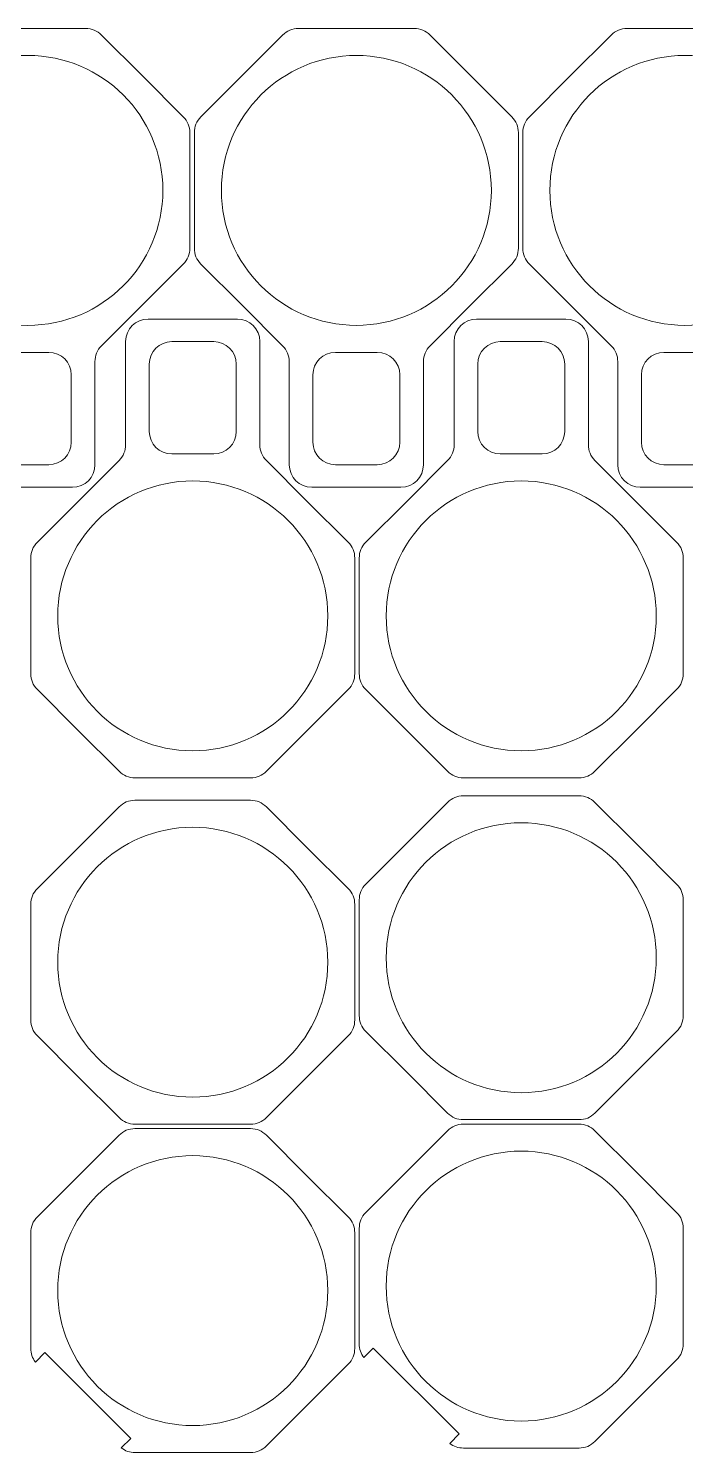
# Model space of a CAD drawing. Header units: centimetres. Extents: x -35.1 to 37.8, y 61.5 to 93.7.
# Drawn here: x 1.37 to 15.97, y 62.02 to 93.68 of the extents above; entities that cross this region are included whole.
import ezdxf

# ---------------------------------------------------------------- set-up
doc = ezdxf.new("R2010")
doc.units = ezdxf.units.CM
doc.header["$MEASUREMENT"] = 0
doc.layers.add('Layer 1', color=7, linetype='Continuous')

msp = doc.modelspace()

# ---------------------------------------------------------------- linework, layer by layer
at = {"layer": 'Layer 1', "lineweight": 9}
for points, knots in [([(2.84861, 86.27296), (2.84861, 86.27296), (2.84861, 83.98007), (2.84861, 83.98007), (2.84861, 83.98007), (2.84861, 83.70468), (2.624, 83.48007), (2.34861, 83.48007), (2.34861, 83.48007), (2.34861, 83.48007), (0.36627, 83.48007), (0.36627, 83.48007), (0.36627, 83.48007), (0.09088, 83.48007), (-0.13373, 83.70468), (-0.13373, 83.98007), (-0.13373, 83.98007), (-0.13373, 83.98007), (-0.13373, 86.27296), (-0.13373, 86.27296), (-0.13373, 86.27296), (-0.13373, 86.41066), (-0.18281, 86.52915), (-0.28017, 86.62652), (-0.28017, 86.62652), (-0.28017, 86.62652), (-1.18814, 87.53449), (-1.18814, 87.53449), (-1.18814, 87.53449), (-1.18814, 87.53449), (-2.09611, 88.44245), (-2.09611, 88.44245), (-2.09611, 88.44245), (-2.19348, 88.53982), (-2.24256, 88.65831), (-2.24256, 88.79601), (-2.24256, 88.79601), (-2.24256, 88.79601), (-2.24256, 90.08007), (-2.24256, 90.08007), (-2.24256, 90.08007), (-2.24256, 90.08007), (-2.24256, 91.36413), (-2.24256, 91.36413), (-2.24256, 91.36413), (-2.24256, 91.50183), (-2.19348, 91.62032), (-2.09611, 91.71769), (-2.09611, 91.71769), (-2.09611, 91.71769), (-1.18814, 92.62565), (-1.18814, 92.62565), (-1.18814, 92.62565), (-1.18814, 92.62565), (-0.28018, 93.53362), (-0.28018, 93.53362), (-0.28018, 93.53362), (-0.18281, 93.63099), (-0.06432, 93.68007), (0.07338, 93.68007), (0.07338, 93.68007), (0.07338, 93.68007), (1.35744, 93.68007), (1.35744, 93.68007), (1.35744, 93.68007), (1.35744, 93.68007), (2.6415, 93.68007), (2.6415, 93.68007), (2.6415, 93.68007), (2.7792, 93.68007), (2.89769, 93.63099), (2.99506, 93.53362), (2.99506, 93.53362), (2.99506, 93.53362), (3.90302, 92.62565), (3.90302, 92.62565), (3.90302, 92.62565), (3.90302, 92.62565), (4.81099, 91.71769), (4.81099, 91.71769), (4.81099, 91.71769), (4.90836, 91.62032), (4.95744, 91.50183), (4.95744, 91.36413), (4.95744, 91.36413), (4.95744, 91.36413), (4.95744, 90.08007), (4.95744, 90.08007), (4.95744, 90.08007), (4.95744, 90.08007), (4.95744, 88.79601), (4.95744, 88.79601), (4.95744, 88.79601), (4.95744, 88.65831), (4.90836, 88.53982), (4.81099, 88.44245), (4.81099, 88.44245), (4.81099, 88.44245), (3.90302, 87.53449), (3.90302, 87.53449), (3.90302, 87.53449), (3.90302, 87.53449), (2.99505, 86.62652), (2.99505, 86.62652), (2.99505, 86.62652), (2.89768, 86.52915), (2.84861, 86.41066), (2.84861, 86.27296)], [0, 0, 0, 0, 0.03571429, 0.03571429, 0.03571429, 0.03571429, 0.07142857, 0.07142857, 0.07142857, 0.07142857, 0.10714286, 0.10714286, 0.10714286, 0.10714286, 0.14285714, 0.14285714, 0.14285714, 0.14285714, 0.17857143, 0.17857143, 0.17857143, 0.17857143, 0.21428571, 0.21428571, 0.21428571, 0.21428571, 0.25, 0.25, 0.25, 0.25, 0.28571429, 0.28571429, 0.28571429, 0.28571429, 0.32142857, 0.32142857, 0.32142857, 0.32142857, 0.35714286, 0.35714286, 0.35714286, 0.35714286, 0.39285714, 0.39285714, 0.39285714, 0.39285714, 0.42857143, 0.42857143, 0.42857143, 0.42857143, 0.46428571, 0.46428571, 0.46428571, 0.46428571, 0.5, 0.5, 0.5, 0.5, 0.53571429, 0.53571429, 0.53571429, 0.53571429, 0.57142857, 0.57142857, 0.57142857, 0.57142857, 0.60714286, 0.60714286, 0.60714286, 0.60714286, 0.64285714, 0.64285714, 0.64285714, 0.64285714, 0.67857143, 0.67857143, 0.67857143, 0.67857143, 0.71428571, 0.71428571, 0.71428571, 0.71428571, 0.75, 0.75, 0.75, 0.75, 0.78571429, 0.78571429, 0.78571429, 0.78571429, 0.82142857, 0.82142857, 0.82142857, 0.82142857, 0.85714286, 0.85714286, 0.85714286, 0.85714286, 0.89285714, 0.89285714, 0.89285714, 0.89285714, 0.92857143, 0.92857143, 0.92857143, 0.92857143, 1, 1, 1, 1]), ([(10.14861, 86.27296), (10.14861, 86.27296), (10.14861, 83.98007), (10.14861, 83.98007), (10.14861, 83.98007), (10.14861, 83.70468), (9.924, 83.48007), (9.64861, 83.48007), (9.64861, 83.48007), (9.64861, 83.48007), (7.66627, 83.48007), (7.66627, 83.48007), (7.66627, 83.48007), (7.39088, 83.48007), (7.16627, 83.70468), (7.16627, 83.98007), (7.16627, 83.98007), (7.16627, 83.98007), (7.16627, 86.27296), (7.16627, 86.27296), (7.16627, 86.27296), (7.16627, 86.41066), (7.11719, 86.52915), (7.01983, 86.62652), (7.01983, 86.62652), (7.01983, 86.62652), (6.11186, 87.53449), (6.11186, 87.53449), (6.11186, 87.53449), (6.11186, 87.53449), (5.20389, 88.44245), (5.20389, 88.44245), (5.20389, 88.44245), (5.10652, 88.53982), (5.05744, 88.65831), (5.05744, 88.79601), (5.05744, 88.79601), (5.05744, 88.79601), (5.05744, 90.08007), (5.05744, 90.08007), (5.05744, 90.08007), (5.05744, 90.08007), (5.05744, 91.36413), (5.05744, 91.36413), (5.05744, 91.36413), (5.05744, 91.50183), (5.10652, 91.62032), (5.20389, 91.71769), (5.20389, 91.71769), (5.20389, 91.71769), (6.11186, 92.62565), (6.11186, 92.62565), (6.11186, 92.62565), (6.11186, 92.62565), (7.01982, 93.53362), (7.01982, 93.53362), (7.01982, 93.53362), (7.11719, 93.63099), (7.23568, 93.68007), (7.37338, 93.68007), (7.37338, 93.68007), (7.37338, 93.68007), (8.65744, 93.68007), (8.65744, 93.68007), (8.65744, 93.68007), (8.65744, 93.68007), (9.9415, 93.68007), (9.9415, 93.68007), (9.9415, 93.68007), (10.0792, 93.68007), (10.19769, 93.63099), (10.29506, 93.53362), (10.29506, 93.53362), (10.29506, 93.53362), (11.20302, 92.62565), (11.20302, 92.62565), (11.20302, 92.62565), (11.20302, 92.62565), (12.11099, 91.71769), (12.11099, 91.71769), (12.11099, 91.71769), (12.20836, 91.62032), (12.25744, 91.50183), (12.25744, 91.36413), (12.25744, 91.36413), (12.25744, 91.36413), (12.25744, 90.08007), (12.25744, 90.08007), (12.25744, 90.08007), (12.25744, 90.08007), (12.25744, 88.79601), (12.25744, 88.79601), (12.25744, 88.79601), (12.25744, 88.65831), (12.20836, 88.53982), (12.11099, 88.44245), (12.11099, 88.44245), (12.11099, 88.44245), (11.20302, 87.53449), (11.20302, 87.53449), (11.20302, 87.53449), (11.20302, 87.53449), (10.29505, 86.62652), (10.29505, 86.62652), (10.29505, 86.62652), (10.19768, 86.52915), (10.14861, 86.41066), (10.14861, 86.27296)], [0, 0, 0, 0, 0.03571429, 0.03571429, 0.03571429, 0.03571429, 0.07142857, 0.07142857, 0.07142857, 0.07142857, 0.10714286, 0.10714286, 0.10714286, 0.10714286, 0.14285714, 0.14285714, 0.14285714, 0.14285714, 0.17857143, 0.17857143, 0.17857143, 0.17857143, 0.21428571, 0.21428571, 0.21428571, 0.21428571, 0.25, 0.25, 0.25, 0.25, 0.28571429, 0.28571429, 0.28571429, 0.28571429, 0.32142857, 0.32142857, 0.32142857, 0.32142857, 0.35714286, 0.35714286, 0.35714286, 0.35714286, 0.39285714, 0.39285714, 0.39285714, 0.39285714, 0.42857143, 0.42857143, 0.42857143, 0.42857143, 0.46428571, 0.46428571, 0.46428571, 0.46428571, 0.5, 0.5, 0.5, 0.5, 0.53571429, 0.53571429, 0.53571429, 0.53571429, 0.57142857, 0.57142857, 0.57142857, 0.57142857, 0.60714286, 0.60714286, 0.60714286, 0.60714286, 0.64285714, 0.64285714, 0.64285714, 0.64285714, 0.67857143, 0.67857143, 0.67857143, 0.67857143, 0.71428571, 0.71428571, 0.71428571, 0.71428571, 0.75, 0.75, 0.75, 0.75, 0.78571429, 0.78571429, 0.78571429, 0.78571429, 0.82142857, 0.82142857, 0.82142857, 0.82142857, 0.85714286, 0.85714286, 0.85714286, 0.85714286, 0.89285714, 0.89285714, 0.89285714, 0.89285714, 0.92857143, 0.92857143, 0.92857143, 0.92857143, 1, 1, 1, 1]), ([(17.44861, 86.27296), (17.44861, 86.27296), (17.44861, 83.98007), (17.44861, 83.98007), (17.44861, 83.98007), (17.44861, 83.70468), (17.224, 83.48007), (16.94861, 83.48007), (16.94861, 83.48007), (16.94861, 83.48007), (14.96627, 83.48007), (14.96627, 83.48007), (14.96627, 83.48007), (14.69088, 83.48007), (14.46627, 83.70468), (14.46627, 83.98007), (14.46627, 83.98007), (14.46627, 83.98007), (14.46627, 86.27296), (14.46627, 86.27296), (14.46627, 86.27296), (14.46627, 86.41066), (14.41719, 86.52915), (14.31983, 86.62652), (14.31983, 86.62652), (14.31983, 86.62652), (13.41186, 87.53449), (13.41186, 87.53449), (13.41186, 87.53449), (13.41186, 87.53449), (12.50389, 88.44245), (12.50389, 88.44245), (12.50389, 88.44245), (12.40652, 88.53982), (12.35744, 88.65831), (12.35744, 88.79601), (12.35744, 88.79601), (12.35744, 88.79601), (12.35744, 90.08007), (12.35744, 90.08007), (12.35744, 90.08007), (12.35744, 90.08007), (12.35744, 91.36413), (12.35744, 91.36413), (12.35744, 91.36413), (12.35744, 91.50183), (12.40652, 91.62032), (12.50389, 91.71769), (12.50389, 91.71769), (12.50389, 91.71769), (13.41186, 92.62565), (13.41186, 92.62565), (13.41186, 92.62565), (13.41186, 92.62565), (14.31982, 93.53362), (14.31982, 93.53362), (14.31982, 93.53362), (14.41719, 93.63099), (14.53568, 93.68007), (14.67338, 93.68007), (14.67338, 93.68007), (14.67338, 93.68007), (15.95744, 93.68007), (15.95744, 93.68007), (15.95744, 93.68007), (15.95744, 93.68007), (17.2415, 93.68007), (17.2415, 93.68007), (17.2415, 93.68007), (17.3792, 93.68007), (17.49769, 93.63099), (17.59506, 93.53362), (17.59506, 93.53362), (17.59506, 93.53362), (18.50302, 92.62565), (18.50302, 92.62565), (18.50302, 92.62565), (18.50302, 92.62565), (19.41099, 91.71769), (19.41099, 91.71769), (19.41099, 91.71769), (19.50836, 91.62032), (19.55744, 91.50183), (19.55744, 91.36413), (19.55744, 91.36413), (19.55744, 91.36413), (19.55744, 90.08007), (19.55744, 90.08007), (19.55744, 90.08007), (19.55744, 90.08007), (19.55744, 88.79601), (19.55744, 88.79601), (19.55744, 88.79601), (19.55744, 88.65831), (19.50836, 88.53982), (19.41099, 88.44245), (19.41099, 88.44245), (19.41099, 88.44245), (18.50302, 87.53449), (18.50302, 87.53449), (18.50302, 87.53449), (18.50302, 87.53449), (17.59505, 86.62652), (17.59505, 86.62652), (17.59505, 86.62652), (17.49768, 86.52915), (17.44861, 86.41066), (17.44861, 86.27296)], [0, 0, 0, 0, 0.03571429, 0.03571429, 0.03571429, 0.03571429, 0.07142857, 0.07142857, 0.07142857, 0.07142857, 0.10714286, 0.10714286, 0.10714286, 0.10714286, 0.14285714, 0.14285714, 0.14285714, 0.14285714, 0.17857143, 0.17857143, 0.17857143, 0.17857143, 0.21428571, 0.21428571, 0.21428571, 0.21428571, 0.25, 0.25, 0.25, 0.25, 0.28571429, 0.28571429, 0.28571429, 0.28571429, 0.32142857, 0.32142857, 0.32142857, 0.32142857, 0.35714286, 0.35714286, 0.35714286, 0.35714286, 0.39285714, 0.39285714, 0.39285714, 0.39285714, 0.42857143, 0.42857143, 0.42857143, 0.42857143, 0.46428571, 0.46428571, 0.46428571, 0.46428571, 0.5, 0.5, 0.5, 0.5, 0.53571429, 0.53571429, 0.53571429, 0.53571429, 0.57142857, 0.57142857, 0.57142857, 0.57142857, 0.60714286, 0.60714286, 0.60714286, 0.60714286, 0.64285714, 0.64285714, 0.64285714, 0.64285714, 0.67857143, 0.67857143, 0.67857143, 0.67857143, 0.71428571, 0.71428571, 0.71428571, 0.71428571, 0.75, 0.75, 0.75, 0.75, 0.78571429, 0.78571429, 0.78571429, 0.78571429, 0.82142857, 0.82142857, 0.82142857, 0.82142857, 0.85714286, 0.85714286, 0.85714286, 0.85714286, 0.89285714, 0.89285714, 0.89285714, 0.89285714, 0.92857143, 0.92857143, 0.92857143, 0.92857143, 1, 1, 1, 1]), ([(4.35744, 90.08007), (4.35744, 88.42322), (3.01429, 87.08007), (1.35744, 87.08007), (1.35744, 87.08007), (-0.29941, 87.08007), (-1.64256, 88.42322), (-1.64256, 90.08007), (-1.64256, 90.08007), (-1.64256, 91.73692), (-0.29941, 93.08007), (1.35744, 93.08007), (1.35744, 93.08007), (3.01429, 93.08007), (4.35744, 91.73692), (4.35744, 90.08007)], [0, 0, 0, 0, 0.2, 0.2, 0.2, 0.2, 0.4, 0.4, 0.4, 0.4, 0.6, 0.6, 0.6, 0.6, 1, 1, 1, 1]), ([(11.65744, 90.08007), (11.65744, 88.42322), (10.31429, 87.08007), (8.65744, 87.08007), (8.65744, 87.08007), (7.00059, 87.08007), (5.65744, 88.42322), (5.65744, 90.08007), (5.65744, 90.08007), (5.65744, 91.73692), (7.00059, 93.08007), (8.65744, 93.08007), (8.65744, 93.08007), (10.31429, 93.08007), (11.65744, 91.73692), (11.65744, 90.08007)], [0, 0, 0, 0, 0.2, 0.2, 0.2, 0.2, 0.4, 0.4, 0.4, 0.4, 0.6, 0.6, 0.6, 0.6, 1, 1, 1, 1]), ([(18.95744, 90.08007), (18.95744, 88.42322), (17.61429, 87.08007), (15.95744, 87.08007), (15.95744, 87.08007), (14.30059, 87.08007), (12.95744, 88.42322), (12.95744, 90.08007), (12.95744, 90.08007), (12.95744, 91.73692), (14.30059, 93.08007), (15.95744, 93.08007), (15.95744, 93.08007), (17.61429, 93.08007), (18.95744, 91.73692), (18.95744, 90.08007)], [0, 0, 0, 0, 0.2, 0.2, 0.2, 0.2, 0.4, 0.4, 0.4, 0.4, 0.6, 0.6, 0.6, 0.6, 1, 1, 1, 1]), ([(3.53072, 84.42812), (3.53072, 84.42812), (3.53072, 86.72101), (3.53072, 86.72101), (3.53072, 86.72101), (3.53072, 86.9964), (3.75533, 87.22101), (4.03072, 87.22101), (4.03072, 87.22101), (4.03072, 87.22101), (6.01306, 87.22101), (6.01306, 87.22101), (6.01306, 87.22101), (6.28845, 87.22101), (6.51306, 86.9964), (6.51306, 86.72101), (6.51306, 86.72101), (6.51306, 86.72101), (6.51306, 84.42812), (6.51306, 84.42812), (6.51306, 84.42812), (6.51306, 84.29042), (6.56214, 84.17193), (6.6595, 84.07456), (6.6595, 84.07456), (6.6595, 84.07456), (7.56747, 83.16659), (7.56747, 83.16659), (7.56747, 83.16659), (7.56747, 83.16659), (8.47544, 82.25863), (8.47544, 82.25863), (8.47544, 82.25863), (8.57281, 82.16126), (8.62189, 82.04277), (8.62189, 81.90507), (8.62189, 81.90507), (8.62189, 81.90507), (8.62189, 80.62101), (8.62189, 80.62101), (8.62189, 80.62101), (8.62189, 80.62101), (8.62189, 79.33695), (8.62189, 79.33695), (8.62189, 79.33695), (8.62189, 79.19925), (8.57281, 79.08076), (8.47544, 78.98339), (8.47544, 78.98339), (8.47544, 78.98339), (7.56747, 78.07543), (7.56747, 78.07543), (7.56747, 78.07543), (7.56747, 78.07543), (6.65951, 77.16746), (6.65951, 77.16746), (6.65951, 77.16746), (6.56214, 77.07009), (6.44365, 77.02101), (6.30595, 77.02101), (6.30595, 77.02101), (6.30595, 77.02101), (5.02189, 77.02101), (5.02189, 77.02101), (5.02189, 77.02101), (5.02189, 77.02101), (3.73783, 77.02101), (3.73783, 77.02101), (3.73783, 77.02101), (3.60013, 77.02101), (3.48164, 77.07009), (3.38427, 77.16746), (3.38427, 77.16746), (3.38427, 77.16746), (2.47631, 78.07543), (2.47631, 78.07543), (2.47631, 78.07543), (2.47631, 78.07543), (1.56834, 78.98339), (1.56834, 78.98339), (1.56834, 78.98339), (1.47097, 79.08076), (1.42189, 79.19925), (1.42189, 79.33695), (1.42189, 79.33695), (1.42189, 79.33695), (1.42189, 80.62101), (1.42189, 80.62101), (1.42189, 80.62101), (1.42189, 80.62101), (1.42189, 81.90507), (1.42189, 81.90507), (1.42189, 81.90507), (1.42189, 82.04277), (1.47097, 82.16126), (1.56834, 82.25863), (1.56834, 82.25863), (1.56834, 82.25863), (2.47631, 83.16659), (2.47631, 83.16659), (2.47631, 83.16659), (2.47631, 83.16659), (3.38428, 84.07456), (3.38428, 84.07456), (3.38428, 84.07456), (3.48165, 84.17193), (3.53072, 84.29042), (3.53072, 84.42812)], [0, 0, 0, 0, 0.03571429, 0.03571429, 0.03571429, 0.03571429, 0.07142857, 0.07142857, 0.07142857, 0.07142857, 0.10714286, 0.10714286, 0.10714286, 0.10714286, 0.14285714, 0.14285714, 0.14285714, 0.14285714, 0.17857143, 0.17857143, 0.17857143, 0.17857143, 0.21428571, 0.21428571, 0.21428571, 0.21428571, 0.25, 0.25, 0.25, 0.25, 0.28571429, 0.28571429, 0.28571429, 0.28571429, 0.32142857, 0.32142857, 0.32142857, 0.32142857, 0.35714286, 0.35714286, 0.35714286, 0.35714286, 0.39285714, 0.39285714, 0.39285714, 0.39285714, 0.42857143, 0.42857143, 0.42857143, 0.42857143, 0.46428571, 0.46428571, 0.46428571, 0.46428571, 0.5, 0.5, 0.5, 0.5, 0.53571429, 0.53571429, 0.53571429, 0.53571429, 0.57142857, 0.57142857, 0.57142857, 0.57142857, 0.60714286, 0.60714286, 0.60714286, 0.60714286, 0.64285714, 0.64285714, 0.64285714, 0.64285714, 0.67857143, 0.67857143, 0.67857143, 0.67857143, 0.71428571, 0.71428571, 0.71428571, 0.71428571, 0.75, 0.75, 0.75, 0.75, 0.78571429, 0.78571429, 0.78571429, 0.78571429, 0.82142857, 0.82142857, 0.82142857, 0.82142857, 0.85714286, 0.85714286, 0.85714286, 0.85714286, 0.89285714, 0.89285714, 0.89285714, 0.89285714, 0.92857143, 0.92857143, 0.92857143, 0.92857143, 1, 1, 1, 1]), ([(10.83072, 84.42812), (10.83072, 84.42812), (10.83072, 86.72101), (10.83072, 86.72101), (10.83072, 86.72101), (10.83072, 86.9964), (11.05533, 87.22101), (11.33072, 87.22101), (11.33072, 87.22101), (11.33072, 87.22101), (13.31306, 87.22101), (13.31306, 87.22101), (13.31306, 87.22101), (13.58845, 87.22101), (13.81306, 86.9964), (13.81306, 86.72101), (13.81306, 86.72101), (13.81306, 86.72101), (13.81306, 84.42812), (13.81306, 84.42812), (13.81306, 84.42812), (13.81306, 84.29042), (13.86214, 84.17193), (13.9595, 84.07456), (13.9595, 84.07456), (13.9595, 84.07456), (14.86747, 83.16659), (14.86747, 83.16659), (14.86747, 83.16659), (14.86747, 83.16659), (15.77544, 82.25863), (15.77544, 82.25863), (15.77544, 82.25863), (15.87281, 82.16126), (15.92189, 82.04277), (15.92189, 81.90507), (15.92189, 81.90507), (15.92189, 81.90507), (15.92189, 80.62101), (15.92189, 80.62101), (15.92189, 80.62101), (15.92189, 80.62101), (15.92189, 79.33695), (15.92189, 79.33695), (15.92189, 79.33695), (15.92189, 79.19925), (15.87281, 79.08076), (15.77544, 78.98339), (15.77544, 78.98339), (15.77544, 78.98339), (14.86747, 78.07543), (14.86747, 78.07543), (14.86747, 78.07543), (14.86747, 78.07543), (13.95951, 77.16746), (13.95951, 77.16746), (13.95951, 77.16746), (13.86214, 77.07009), (13.74365, 77.02101), (13.60595, 77.02101), (13.60595, 77.02101), (13.60595, 77.02101), (12.32189, 77.02101), (12.32189, 77.02101), (12.32189, 77.02101), (12.32189, 77.02101), (11.03783, 77.02101), (11.03783, 77.02101), (11.03783, 77.02101), (10.90013, 77.02101), (10.78164, 77.07009), (10.68427, 77.16746), (10.68427, 77.16746), (10.68427, 77.16746), (9.77631, 78.07543), (9.77631, 78.07543), (9.77631, 78.07543), (9.77631, 78.07543), (8.86834, 78.98339), (8.86834, 78.98339), (8.86834, 78.98339), (8.77097, 79.08076), (8.72189, 79.19925), (8.72189, 79.33695), (8.72189, 79.33695), (8.72189, 79.33695), (8.72189, 80.62101), (8.72189, 80.62101), (8.72189, 80.62101), (8.72189, 80.62101), (8.72189, 81.90507), (8.72189, 81.90507), (8.72189, 81.90507), (8.72189, 82.04277), (8.77097, 82.16126), (8.86834, 82.25863), (8.86834, 82.25863), (8.86834, 82.25863), (9.77631, 83.16659), (9.77631, 83.16659), (9.77631, 83.16659), (9.77631, 83.16659), (10.68428, 84.07456), (10.68428, 84.07456), (10.68428, 84.07456), (10.78165, 84.17193), (10.83072, 84.29042), (10.83072, 84.42812)], [0, 0, 0, 0, 0.03571429, 0.03571429, 0.03571429, 0.03571429, 0.07142857, 0.07142857, 0.07142857, 0.07142857, 0.10714286, 0.10714286, 0.10714286, 0.10714286, 0.14285714, 0.14285714, 0.14285714, 0.14285714, 0.17857143, 0.17857143, 0.17857143, 0.17857143, 0.21428571, 0.21428571, 0.21428571, 0.21428571, 0.25, 0.25, 0.25, 0.25, 0.28571429, 0.28571429, 0.28571429, 0.28571429, 0.32142857, 0.32142857, 0.32142857, 0.32142857, 0.35714286, 0.35714286, 0.35714286, 0.35714286, 0.39285714, 0.39285714, 0.39285714, 0.39285714, 0.42857143, 0.42857143, 0.42857143, 0.42857143, 0.46428571, 0.46428571, 0.46428571, 0.46428571, 0.5, 0.5, 0.5, 0.5, 0.53571429, 0.53571429, 0.53571429, 0.53571429, 0.57142857, 0.57142857, 0.57142857, 0.57142857, 0.60714286, 0.60714286, 0.60714286, 0.60714286, 0.64285714, 0.64285714, 0.64285714, 0.64285714, 0.67857143, 0.67857143, 0.67857143, 0.67857143, 0.71428571, 0.71428571, 0.71428571, 0.71428571, 0.75, 0.75, 0.75, 0.75, 0.78571429, 0.78571429, 0.78571429, 0.78571429, 0.82142857, 0.82142857, 0.82142857, 0.82142857, 0.85714286, 0.85714286, 0.85714286, 0.85714286, 0.89285714, 0.89285714, 0.89285714, 0.89285714, 0.92857143, 0.92857143, 0.92857143, 0.92857143, 1, 1, 1, 1]), ([(2.32317, 85.98007), (2.32317, 85.98007), (2.32317, 84.48142), (2.32317, 84.48142), (2.32317, 84.48142), (2.32317, 84.20603), (2.09856, 83.98142), (1.82317, 83.98142), (1.82317, 83.98142), (1.82317, 83.98142), (0.89171, 83.98142), (0.89171, 83.98142), (0.89171, 83.98142), (0.61632, 83.98142), (0.39171, 84.20603), (0.39171, 84.48142), (0.39171, 84.48142), (0.39171, 84.48142), (0.39171, 85.98007), (0.39171, 85.98007), (0.39171, 85.98007), (0.39171, 86.25546), (0.61632, 86.48007), (0.89171, 86.48007), (0.89171, 86.48007), (0.89171, 86.48007), (1.82317, 86.48007), (1.82317, 86.48007), (1.82317, 86.48007), (2.09856, 86.48007), (2.32317, 86.25546), (2.32317, 85.98007)], [0, 0, 0, 0, 0.11111111, 0.11111111, 0.11111111, 0.11111111, 0.22222222, 0.22222222, 0.22222222, 0.22222222, 0.33333333, 0.33333333, 0.33333333, 0.33333333, 0.44444444, 0.44444444, 0.44444444, 0.44444444, 0.55555556, 0.55555556, 0.55555556, 0.55555556, 0.66666667, 0.66666667, 0.66666667, 0.66666667, 0.77777778, 0.77777778, 0.77777778, 0.77777778, 1, 1, 1, 1]), ([(4.05616, 84.72101), (4.05616, 84.72101), (4.05616, 86.21966), (4.05616, 86.21966), (4.05616, 86.21966), (4.05616, 86.49505), (4.28077, 86.71966), (4.55616, 86.71966), (4.55616, 86.71966), (4.55616, 86.71966), (5.48762, 86.71966), (5.48762, 86.71966), (5.48762, 86.71966), (5.76301, 86.71966), (5.98762, 86.49505), (5.98762, 86.21966), (5.98762, 86.21966), (5.98762, 86.21966), (5.98762, 84.72101), (5.98762, 84.72101), (5.98762, 84.72101), (5.98762, 84.44562), (5.76301, 84.22101), (5.48762, 84.22101), (5.48762, 84.22101), (5.48762, 84.22101), (4.55616, 84.22101), (4.55616, 84.22101), (4.55616, 84.22101), (4.28077, 84.22101), (4.05616, 84.44562), (4.05616, 84.72101)], [0, 0, 0, 0, 0.11111111, 0.11111111, 0.11111111, 0.11111111, 0.22222222, 0.22222222, 0.22222222, 0.22222222, 0.33333333, 0.33333333, 0.33333333, 0.33333333, 0.44444444, 0.44444444, 0.44444444, 0.44444444, 0.55555556, 0.55555556, 0.55555556, 0.55555556, 0.66666667, 0.66666667, 0.66666667, 0.66666667, 0.77777778, 0.77777778, 0.77777778, 0.77777778, 1, 1, 1, 1]), ([(9.62317, 85.98007), (9.62317, 85.98007), (9.62317, 84.48142), (9.62317, 84.48142), (9.62317, 84.48142), (9.62317, 84.20603), (9.39856, 83.98142), (9.12317, 83.98142), (9.12317, 83.98142), (9.12317, 83.98142), (8.19171, 83.98142), (8.19171, 83.98142), (8.19171, 83.98142), (7.91632, 83.98142), (7.69171, 84.20603), (7.69171, 84.48142), (7.69171, 84.48142), (7.69171, 84.48142), (7.69171, 85.98007), (7.69171, 85.98007), (7.69171, 85.98007), (7.69171, 86.25546), (7.91632, 86.48007), (8.19171, 86.48007), (8.19171, 86.48007), (8.19171, 86.48007), (9.12317, 86.48007), (9.12317, 86.48007), (9.12317, 86.48007), (9.39856, 86.48007), (9.62317, 86.25546), (9.62317, 85.98007)], [0, 0, 0, 0, 0.11111111, 0.11111111, 0.11111111, 0.11111111, 0.22222222, 0.22222222, 0.22222222, 0.22222222, 0.33333333, 0.33333333, 0.33333333, 0.33333333, 0.44444444, 0.44444444, 0.44444444, 0.44444444, 0.55555556, 0.55555556, 0.55555556, 0.55555556, 0.66666667, 0.66666667, 0.66666667, 0.66666667, 0.77777778, 0.77777778, 0.77777778, 0.77777778, 1, 1, 1, 1]), ([(11.35616, 84.72101), (11.35616, 84.72101), (11.35616, 86.21966), (11.35616, 86.21966), (11.35616, 86.21966), (11.35616, 86.49505), (11.58077, 86.71966), (11.85616, 86.71966), (11.85616, 86.71966), (11.85616, 86.71966), (12.78762, 86.71966), (12.78762, 86.71966), (12.78762, 86.71966), (13.06301, 86.71966), (13.28762, 86.49505), (13.28762, 86.21966), (13.28762, 86.21966), (13.28762, 86.21966), (13.28762, 84.72101), (13.28762, 84.72101), (13.28762, 84.72101), (13.28762, 84.44562), (13.06301, 84.22101), (12.78762, 84.22101), (12.78762, 84.22101), (12.78762, 84.22101), (11.85616, 84.22101), (11.85616, 84.22101), (11.85616, 84.22101), (11.58077, 84.22101), (11.35616, 84.44562), (11.35616, 84.72101)], [0, 0, 0, 0, 0.11111111, 0.11111111, 0.11111111, 0.11111111, 0.22222222, 0.22222222, 0.22222222, 0.22222222, 0.33333333, 0.33333333, 0.33333333, 0.33333333, 0.44444444, 0.44444444, 0.44444444, 0.44444444, 0.55555556, 0.55555556, 0.55555556, 0.55555556, 0.66666667, 0.66666667, 0.66666667, 0.66666667, 0.77777778, 0.77777778, 0.77777778, 0.77777778, 1, 1, 1, 1]), ([(16.92317, 85.98007), (16.92317, 85.98007), (16.92317, 84.48142), (16.92317, 84.48142), (16.92317, 84.48142), (16.92317, 84.20603), (16.69856, 83.98142), (16.42317, 83.98142), (16.42317, 83.98142), (16.42317, 83.98142), (15.49171, 83.98142), (15.49171, 83.98142), (15.49171, 83.98142), (15.21632, 83.98142), (14.99171, 84.20603), (14.99171, 84.48142), (14.99171, 84.48142), (14.99171, 84.48142), (14.99171, 85.98007), (14.99171, 85.98007), (14.99171, 85.98007), (14.99171, 86.25546), (15.21632, 86.48007), (15.49171, 86.48007), (15.49171, 86.48007), (15.49171, 86.48007), (16.42317, 86.48007), (16.42317, 86.48007), (16.42317, 86.48007), (16.69856, 86.48007), (16.92317, 86.25546), (16.92317, 85.98007)], [0, 0, 0, 0, 0.11111111, 0.11111111, 0.11111111, 0.11111111, 0.22222222, 0.22222222, 0.22222222, 0.22222222, 0.33333333, 0.33333333, 0.33333333, 0.33333333, 0.44444444, 0.44444444, 0.44444444, 0.44444444, 0.55555556, 0.55555556, 0.55555556, 0.55555556, 0.66666667, 0.66666667, 0.66666667, 0.66666667, 0.77777778, 0.77777778, 0.77777778, 0.77777778, 1, 1, 1, 1]), ([(2.02189, 80.62101), (2.02189, 82.27786), (3.36504, 83.62101), (5.02189, 83.62101), (5.02189, 83.62101), (6.67874, 83.62101), (8.02189, 82.27786), (8.02189, 80.62101), (8.02189, 80.62101), (8.02189, 78.96416), (6.67874, 77.62101), (5.02189, 77.62101), (5.02189, 77.62101), (3.36504, 77.62101), (2.02189, 78.96416), (2.02189, 80.62101)], [0, 0, 0, 0, 0.2, 0.2, 0.2, 0.2, 0.4, 0.4, 0.4, 0.4, 0.6, 0.6, 0.6, 0.6, 1, 1, 1, 1]), ([(9.32189, 80.62101), (9.32189, 82.27786), (10.66504, 83.62101), (12.32189, 83.62101), (12.32189, 83.62101), (13.97874, 83.62101), (15.32189, 82.27786), (15.32189, 80.62101), (15.32189, 80.62101), (15.32189, 78.96416), (13.97874, 77.62101), (12.32189, 77.62101), (12.32189, 77.62101), (10.66504, 77.62101), (9.32189, 78.96416), (9.32189, 80.62101)], [0, 0, 0, 0, 0.2, 0.2, 0.2, 0.2, 0.4, 0.4, 0.4, 0.4, 0.6, 0.6, 0.6, 0.6, 1, 1, 1, 1]), ([(14.86747, 70.47543), (14.86747, 70.47543), (13.95951, 69.56746), (13.95951, 69.56746), (13.95951, 69.56746), (13.86214, 69.47009), (13.74365, 69.42101), (13.60595, 69.42101), (13.60595, 69.42101), (13.60595, 69.42101), (12.32189, 69.42101), (12.32189, 69.42101), (12.32189, 69.42101), (12.32189, 69.42101), (11.03783, 69.42101), (11.03783, 69.42101), (11.03783, 69.42101), (10.90013, 69.42101), (10.78164, 69.47009), (10.68427, 69.56746), (10.68427, 69.56746), (10.68427, 69.56746), (9.77631, 70.47543), (9.77631, 70.47543), (9.77631, 70.47543), (9.77631, 70.47543), (8.86834, 71.38339), (8.86834, 71.38339), (8.86834, 71.38339), (8.77097, 71.48076), (8.72189, 71.59925), (8.72189, 71.73695), (8.72189, 71.73695), (8.72189, 71.73695), (8.72189, 73.02101), (8.72189, 73.02101), (8.72189, 73.02101), (8.72189, 73.02101), (8.72189, 74.30507), (8.72189, 74.30507), (8.72189, 74.30507), (8.72189, 74.44277), (8.77097, 74.56126), (8.86834, 74.65863), (8.86834, 74.65863), (8.86834, 74.65863), (9.77631, 75.56659), (9.77631, 75.56659), (9.77631, 75.56659), (9.77631, 75.56659), (10.68427, 76.47456), (10.68427, 76.47456), (10.68427, 76.47456), (10.78164, 76.57193), (10.90013, 76.62101), (11.03783, 76.62101), (11.03783, 76.62101), (11.03783, 76.62101), (12.32189, 76.62101), (12.32189, 76.62101), (12.32189, 76.62101), (12.32189, 76.62101), (13.60595, 76.62101), (13.60595, 76.62101), (13.60595, 76.62101), (13.74365, 76.62101), (13.86214, 76.57193), (13.95951, 76.47456), (13.95951, 76.47456), (13.95951, 76.47456), (14.86747, 75.56659), (14.86747, 75.56659), (14.86747, 75.56659), (14.86747, 75.56659), (15.77544, 74.65863), (15.77544, 74.65863), (15.77544, 74.65863), (15.87281, 74.56126), (15.92189, 74.44277), (15.92189, 74.30507), (15.92189, 74.30507), (15.92189, 74.30507), (15.92189, 73.02101), (15.92189, 73.02101), (15.92189, 73.02101), (15.92189, 73.02101), (15.92189, 71.73695), (15.92189, 71.73695), (15.92189, 71.73695), (15.92189, 71.59925), (15.87281, 71.48076), (15.77544, 71.38339), (15.77544, 71.38339), (15.77544, 71.38339), (14.86747, 70.47543), (14.86747, 70.47543)], [0, 0, 0, 0, 0.04, 0.04, 0.04, 0.04, 0.08, 0.08, 0.08, 0.08, 0.12, 0.12, 0.12, 0.12, 0.16, 0.16, 0.16, 0.16, 0.2, 0.2, 0.2, 0.2, 0.24, 0.24, 0.24, 0.24, 0.28, 0.28, 0.28, 0.28, 0.32, 0.32, 0.32, 0.32, 0.36, 0.36, 0.36, 0.36, 0.4, 0.4, 0.4, 0.4, 0.44, 0.44, 0.44, 0.44, 0.48, 0.48, 0.48, 0.48, 0.52, 0.52, 0.52, 0.52, 0.56, 0.56, 0.56, 0.56, 0.6, 0.6, 0.6, 0.6, 0.64, 0.64, 0.64, 0.64, 0.68, 0.68, 0.68, 0.68, 0.72, 0.72, 0.72, 0.72, 0.76, 0.76, 0.76, 0.76, 0.8, 0.8, 0.8, 0.8, 0.84, 0.84, 0.84, 0.84, 0.88, 0.88, 0.88, 0.88, 0.92, 0.92, 0.92, 0.92, 1, 1, 1, 1]), ([(7.56747, 70.37543), (7.56747, 70.37543), (6.65951, 69.46746), (6.65951, 69.46746), (6.65951, 69.46746), (6.56214, 69.37009), (6.44365, 69.32101), (6.30595, 69.32101), (6.30595, 69.32101), (6.30595, 69.32101), (5.02189, 69.32101), (5.02189, 69.32101), (5.02189, 69.32101), (5.02189, 69.32101), (3.73783, 69.32101), (3.73783, 69.32101), (3.73783, 69.32101), (3.60013, 69.32101), (3.48164, 69.37009), (3.38427, 69.46746), (3.38427, 69.46746), (3.38427, 69.46746), (2.47631, 70.37543), (2.47631, 70.37543), (2.47631, 70.37543), (2.47631, 70.37543), (1.56834, 71.28339), (1.56834, 71.28339), (1.56834, 71.28339), (1.47097, 71.38076), (1.42189, 71.49925), (1.42189, 71.63695), (1.42189, 71.63695), (1.42189, 71.63695), (1.42189, 72.92101), (1.42189, 72.92101), (1.42189, 72.92101), (1.42189, 72.92101), (1.42189, 74.20507), (1.42189, 74.20507), (1.42189, 74.20507), (1.42189, 74.34277), (1.47097, 74.46126), (1.56834, 74.55863), (1.56834, 74.55863), (1.56834, 74.55863), (2.47631, 75.46659), (2.47631, 75.46659), (2.47631, 75.46659), (2.47631, 75.46659), (3.38427, 76.37456), (3.38427, 76.37456), (3.38427, 76.37456), (3.48164, 76.47193), (3.60013, 76.52101), (3.73783, 76.52101), (3.73783, 76.52101), (3.73783, 76.52101), (5.02189, 76.52101), (5.02189, 76.52101), (5.02189, 76.52101), (5.02189, 76.52101), (6.30595, 76.52101), (6.30595, 76.52101), (6.30595, 76.52101), (6.44365, 76.52101), (6.56214, 76.47193), (6.65951, 76.37456), (6.65951, 76.37456), (6.65951, 76.37456), (7.56747, 75.46659), (7.56747, 75.46659), (7.56747, 75.46659), (7.56747, 75.46659), (8.47544, 74.55863), (8.47544, 74.55863), (8.47544, 74.55863), (8.57281, 74.46126), (8.62189, 74.34277), (8.62189, 74.20507), (8.62189, 74.20507), (8.62189, 74.20507), (8.62189, 72.92101), (8.62189, 72.92101), (8.62189, 72.92101), (8.62189, 72.92101), (8.62189, 71.63695), (8.62189, 71.63695), (8.62189, 71.63695), (8.62189, 71.49925), (8.57281, 71.38076), (8.47544, 71.28339), (8.47544, 71.28339), (8.47544, 71.28339), (7.56747, 70.37543), (7.56747, 70.37543)], [0, 0, 0, 0, 0.04, 0.04, 0.04, 0.04, 0.08, 0.08, 0.08, 0.08, 0.12, 0.12, 0.12, 0.12, 0.16, 0.16, 0.16, 0.16, 0.2, 0.2, 0.2, 0.2, 0.24, 0.24, 0.24, 0.24, 0.28, 0.28, 0.28, 0.28, 0.32, 0.32, 0.32, 0.32, 0.36, 0.36, 0.36, 0.36, 0.4, 0.4, 0.4, 0.4, 0.44, 0.44, 0.44, 0.44, 0.48, 0.48, 0.48, 0.48, 0.52, 0.52, 0.52, 0.52, 0.56, 0.56, 0.56, 0.56, 0.6, 0.6, 0.6, 0.6, 0.64, 0.64, 0.64, 0.64, 0.68, 0.68, 0.68, 0.68, 0.72, 0.72, 0.72, 0.72, 0.76, 0.76, 0.76, 0.76, 0.8, 0.8, 0.8, 0.8, 0.84, 0.84, 0.84, 0.84, 0.88, 0.88, 0.88, 0.88, 0.92, 0.92, 0.92, 0.92, 1, 1, 1, 1]), ([(12.32189, 76.02101), (13.97875, 76.02101), (15.32189, 74.67787), (15.32189, 73.02101), (15.32189, 73.02101), (15.32189, 71.36415), (13.97875, 70.02101), (12.32189, 70.02101), (12.32189, 70.02101), (10.66503, 70.02101), (9.32189, 71.36415), (9.32189, 73.02101), (9.32189, 73.02101), (9.32189, 74.67787), (10.66503, 76.02101), (12.32189, 76.02101)], [0, 0, 0, 0, 0.2, 0.2, 0.2, 0.2, 0.4, 0.4, 0.4, 0.4, 0.6, 0.6, 0.6, 0.6, 1, 1, 1, 1]), ([(5.02189, 75.92101), (6.67875, 75.92101), (8.02189, 74.57787), (8.02189, 72.92101), (8.02189, 72.92101), (8.02189, 71.26415), (6.67875, 69.92101), (5.02189, 69.92101), (5.02189, 69.92101), (3.36503, 69.92101), (2.02189, 71.26415), (2.02189, 72.92101), (2.02189, 72.92101), (2.02189, 74.57787), (3.36503, 75.92101), (5.02189, 75.92101)], [0, 0, 0, 0, 0.2, 0.2, 0.2, 0.2, 0.4, 0.4, 0.4, 0.4, 0.6, 0.6, 0.6, 0.6, 1, 1, 1, 1]), ([(7.56747, 63.07543), (7.56747, 63.07543), (6.65951, 62.16746), (6.65951, 62.16746), (6.65951, 62.16746), (6.56214, 62.07009), (6.44365, 62.02101), (6.30595, 62.02101), (6.30595, 62.02101), (6.30595, 62.02101), (5.02189, 62.02101), (5.02189, 62.02101), (5.02189, 62.02101), (5.02189, 62.02101), (3.73783, 62.02101), (3.73783, 62.02101), (3.73783, 62.02101), (3.62263, 62.02101), (3.52087, 62.05537), (3.43368, 62.12361), (3.43368, 62.12361), (3.43368, 62.12361), (3.64304, 62.33297), (3.64304, 62.33297), (3.64304, 62.33297), (3.64304, 62.33297), (1.73385, 64.24216), (1.73385, 64.24216), (1.73385, 64.24216), (1.73385, 64.24216), (1.52449, 64.0328), (1.52449, 64.0328), (1.52449, 64.0328), (1.45625, 64.11999), (1.42189, 64.22175), (1.42189, 64.33695), (1.42189, 64.33695), (1.42189, 64.33695), (1.42189, 65.62101), (1.42189, 65.62101), (1.42189, 65.62101), (1.42189, 65.62101), (1.42189, 66.90507), (1.42189, 66.90507), (1.42189, 66.90507), (1.42189, 67.04277), (1.47097, 67.16126), (1.56834, 67.25863), (1.56834, 67.25863), (1.56834, 67.25863), (2.47631, 68.16659), (2.47631, 68.16659), (2.47631, 68.16659), (2.47631, 68.16659), (3.38427, 69.07456), (3.38427, 69.07456), (3.38427, 69.07456), (3.48164, 69.17193), (3.60013, 69.22101), (3.73783, 69.22101), (3.73783, 69.22101), (3.73783, 69.22101), (5.02189, 69.22101), (5.02189, 69.22101), (5.02189, 69.22101), (5.02189, 69.22101), (6.30595, 69.22101), (6.30595, 69.22101), (6.30595, 69.22101), (6.44365, 69.22101), (6.56214, 69.17193), (6.65951, 69.07456), (6.65951, 69.07456), (6.65951, 69.07456), (7.56747, 68.16659), (7.56747, 68.16659), (7.56747, 68.16659), (7.56747, 68.16659), (8.47544, 67.25863), (8.47544, 67.25863), (8.47544, 67.25863), (8.57281, 67.16126), (8.62189, 67.04277), (8.62189, 66.90507), (8.62189, 66.90507), (8.62189, 66.90507), (8.62189, 65.62101), (8.62189, 65.62101), (8.62189, 65.62101), (8.62189, 65.62101), (8.62189, 64.33695), (8.62189, 64.33695), (8.62189, 64.33695), (8.62189, 64.19925), (8.57281, 64.08076), (8.47544, 63.98339), (8.47544, 63.98339), (8.47544, 63.98339), (7.56747, 63.07543), (7.56747, 63.07543)], [0, 0, 0, 0, 0.03846154, 0.03846154, 0.03846154, 0.03846154, 0.07692308, 0.07692308, 0.07692308, 0.07692308, 0.11538462, 0.11538462, 0.11538462, 0.11538462, 0.15384615, 0.15384615, 0.15384615, 0.15384615, 0.19230769, 0.19230769, 0.19230769, 0.19230769, 0.23076923, 0.23076923, 0.23076923, 0.23076923, 0.26923077, 0.26923077, 0.26923077, 0.26923077, 0.30769231, 0.30769231, 0.30769231, 0.30769231, 0.34615385, 0.34615385, 0.34615385, 0.34615385, 0.38461538, 0.38461538, 0.38461538, 0.38461538, 0.42307692, 0.42307692, 0.42307692, 0.42307692, 0.46153846, 0.46153846, 0.46153846, 0.46153846, 0.5, 0.5, 0.5, 0.5, 0.53846154, 0.53846154, 0.53846154, 0.53846154, 0.57692308, 0.57692308, 0.57692308, 0.57692308, 0.61538462, 0.61538462, 0.61538462, 0.61538462, 0.65384615, 0.65384615, 0.65384615, 0.65384615, 0.69230769, 0.69230769, 0.69230769, 0.69230769, 0.73076923, 0.73076923, 0.73076923, 0.73076923, 0.76923077, 0.76923077, 0.76923077, 0.76923077, 0.80769231, 0.80769231, 0.80769231, 0.80769231, 0.84615385, 0.84615385, 0.84615385, 0.84615385, 0.88461538, 0.88461538, 0.88461538, 0.88461538, 0.92307692, 0.92307692, 0.92307692, 0.92307692, 1, 1, 1, 1]), ([(14.86747, 63.17543), (14.86747, 63.17543), (13.95951, 62.26746), (13.95951, 62.26746), (13.95951, 62.26746), (13.86214, 62.17009), (13.74365, 62.12101), (13.60595, 62.12101), (13.60595, 62.12101), (13.60595, 62.12101), (12.32189, 62.12101), (12.32189, 62.12101), (12.32189, 62.12101), (12.32189, 62.12101), (11.03783, 62.12101), (11.03783, 62.12101), (11.03783, 62.12101), (10.92263, 62.12101), (10.82087, 62.15537), (10.73368, 62.22361), (10.73368, 62.22361), (10.73368, 62.22361), (10.94304, 62.43297), (10.94304, 62.43297), (10.94304, 62.43297), (10.94304, 62.43297), (9.03385, 64.34216), (9.03385, 64.34216), (9.03385, 64.34216), (9.03385, 64.34216), (8.82449, 64.1328), (8.82449, 64.1328), (8.82449, 64.1328), (8.75625, 64.21999), (8.72189, 64.32175), (8.72189, 64.43695), (8.72189, 64.43695), (8.72189, 64.43695), (8.72189, 65.72101), (8.72189, 65.72101), (8.72189, 65.72101), (8.72189, 65.72101), (8.72189, 67.00507), (8.72189, 67.00507), (8.72189, 67.00507), (8.72189, 67.14277), (8.77097, 67.26126), (8.86834, 67.35863), (8.86834, 67.35863), (8.86834, 67.35863), (9.77631, 68.26659), (9.77631, 68.26659), (9.77631, 68.26659), (9.77631, 68.26659), (10.68427, 69.17456), (10.68427, 69.17456), (10.68427, 69.17456), (10.78164, 69.27193), (10.90013, 69.32101), (11.03783, 69.32101), (11.03783, 69.32101), (11.03783, 69.32101), (12.32189, 69.32101), (12.32189, 69.32101), (12.32189, 69.32101), (12.32189, 69.32101), (13.60595, 69.32101), (13.60595, 69.32101), (13.60595, 69.32101), (13.74365, 69.32101), (13.86214, 69.27193), (13.95951, 69.17456), (13.95951, 69.17456), (13.95951, 69.17456), (14.86747, 68.26659), (14.86747, 68.26659), (14.86747, 68.26659), (14.86747, 68.26659), (15.77544, 67.35863), (15.77544, 67.35863), (15.77544, 67.35863), (15.87281, 67.26126), (15.92189, 67.14277), (15.92189, 67.00507), (15.92189, 67.00507), (15.92189, 67.00507), (15.92189, 65.72101), (15.92189, 65.72101), (15.92189, 65.72101), (15.92189, 65.72101), (15.92189, 64.43695), (15.92189, 64.43695), (15.92189, 64.43695), (15.92189, 64.29925), (15.87281, 64.18076), (15.77544, 64.08339), (15.77544, 64.08339), (15.77544, 64.08339), (14.86747, 63.17543), (14.86747, 63.17543)], [0, 0, 0, 0, 0.03846154, 0.03846154, 0.03846154, 0.03846154, 0.07692308, 0.07692308, 0.07692308, 0.07692308, 0.11538462, 0.11538462, 0.11538462, 0.11538462, 0.15384615, 0.15384615, 0.15384615, 0.15384615, 0.19230769, 0.19230769, 0.19230769, 0.19230769, 0.23076923, 0.23076923, 0.23076923, 0.23076923, 0.26923077, 0.26923077, 0.26923077, 0.26923077, 0.30769231, 0.30769231, 0.30769231, 0.30769231, 0.34615385, 0.34615385, 0.34615385, 0.34615385, 0.38461538, 0.38461538, 0.38461538, 0.38461538, 0.42307692, 0.42307692, 0.42307692, 0.42307692, 0.46153846, 0.46153846, 0.46153846, 0.46153846, 0.5, 0.5, 0.5, 0.5, 0.53846154, 0.53846154, 0.53846154, 0.53846154, 0.57692308, 0.57692308, 0.57692308, 0.57692308, 0.61538462, 0.61538462, 0.61538462, 0.61538462, 0.65384615, 0.65384615, 0.65384615, 0.65384615, 0.69230769, 0.69230769, 0.69230769, 0.69230769, 0.73076923, 0.73076923, 0.73076923, 0.73076923, 0.76923077, 0.76923077, 0.76923077, 0.76923077, 0.80769231, 0.80769231, 0.80769231, 0.80769231, 0.84615385, 0.84615385, 0.84615385, 0.84615385, 0.88461538, 0.88461538, 0.88461538, 0.88461538, 0.92307692, 0.92307692, 0.92307692, 0.92307692, 1, 1, 1, 1]), ([(12.32189, 68.72101), (13.97875, 68.72101), (15.32189, 67.37787), (15.32189, 65.72101), (15.32189, 65.72101), (15.32189, 64.06415), (13.97875, 62.72101), (12.32189, 62.72101), (12.32189, 62.72101), (10.66503, 62.72101), (9.32189, 64.06415), (9.32189, 65.72101), (9.32189, 65.72101), (9.32189, 67.37787), (10.66503, 68.72101), (12.32189, 68.72101)], [0, 0, 0, 0, 0.2, 0.2, 0.2, 0.2, 0.4, 0.4, 0.4, 0.4, 0.6, 0.6, 0.6, 0.6, 1, 1, 1, 1]), ([(5.02189, 68.62101), (6.67875, 68.62101), (8.02189, 67.27787), (8.02189, 65.62101), (8.02189, 65.62101), (8.02189, 63.96415), (6.67875, 62.62101), (5.02189, 62.62101), (5.02189, 62.62101), (3.36503, 62.62101), (2.02189, 63.96415), (2.02189, 65.62101), (2.02189, 65.62101), (2.02189, 67.27787), (3.36503, 68.62101), (5.02189, 68.62101)], [0, 0, 0, 0, 0.2, 0.2, 0.2, 0.2, 0.4, 0.4, 0.4, 0.4, 0.6, 0.6, 0.6, 0.6, 1, 1, 1, 1])]:
    msp.add_open_spline(points, degree=3, knots=knots, dxfattribs=at)

doc.saveas('drawing.dxf')
